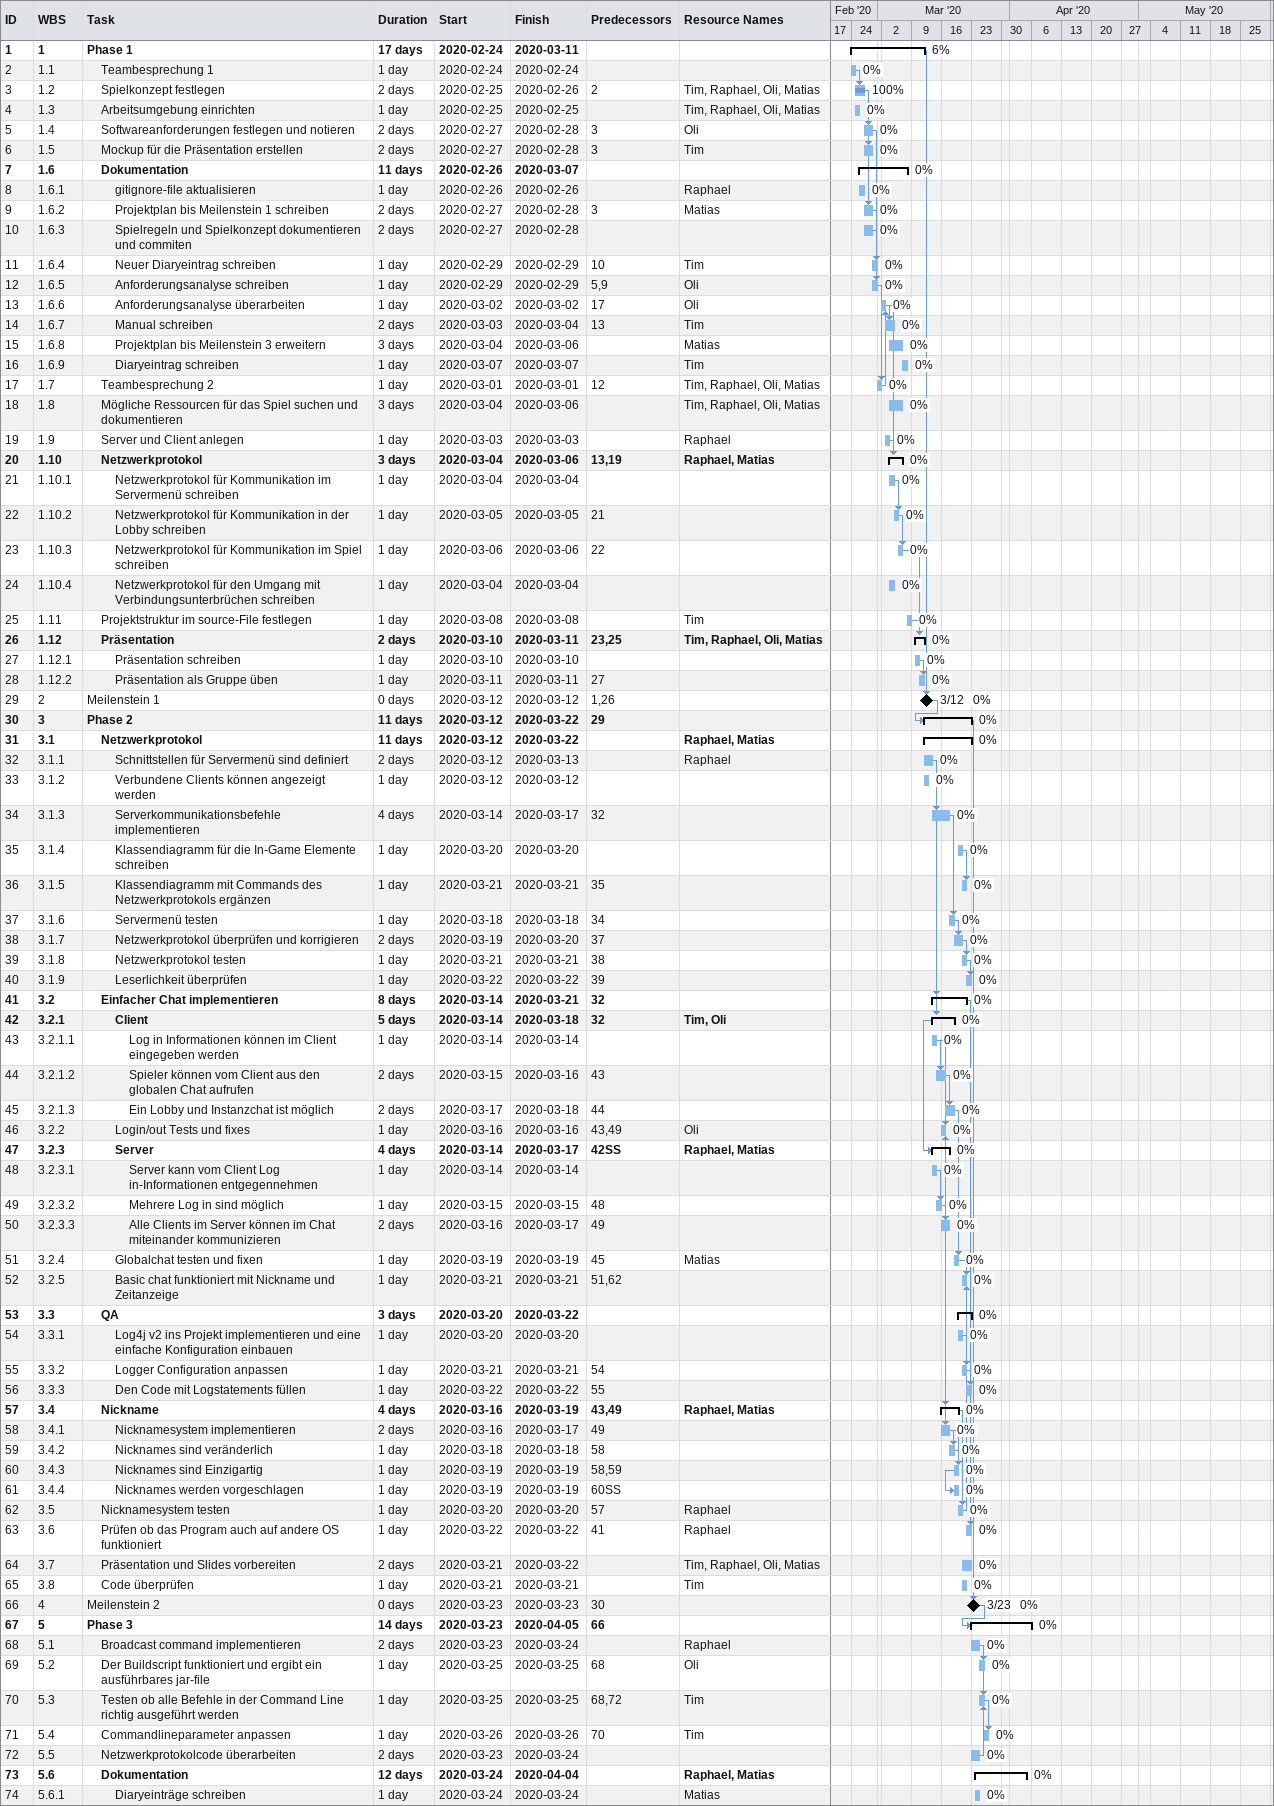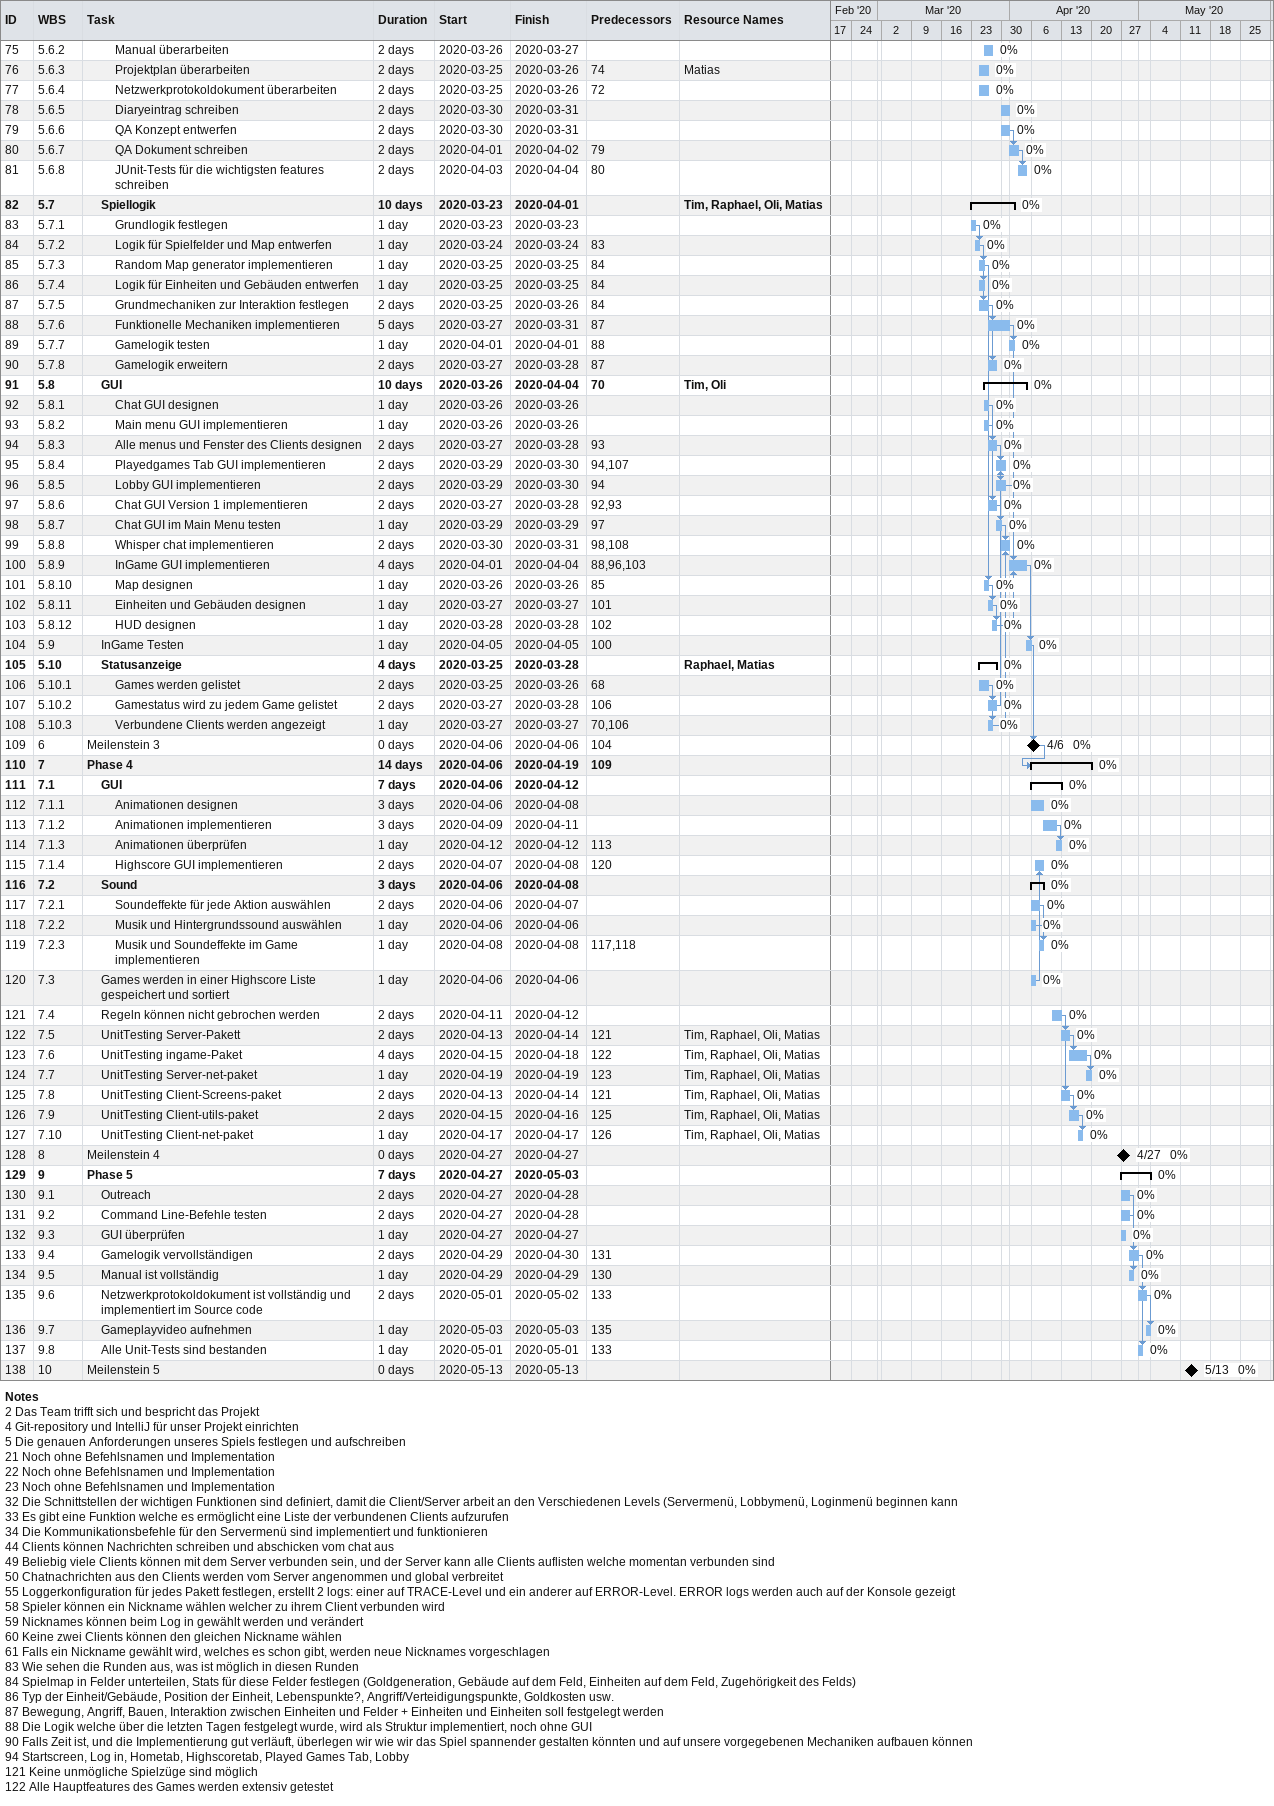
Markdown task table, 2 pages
| ID | WBS | Task | Duration | Start | Finish | Predecessors | Resources | % complete |
|---|---|---|---|---|---|---|---|---|
| 1 | 1 | **Phase 1** | 17d | 2020-02-24 | 2020-03-11 |  |  | 6 |
| 2 | 1.1 | Teambesprechung 1 | 1d | 2020-02-24 | 2020-02-24 |  |  | 0 |
| 3 | 1.2 | Spielkonzept festlegen | 2d | 2020-02-25 | 2020-02-26 | 2 | Tim, Raphael, Oli, Matias | 100 |
| 4 | 1.3 | Arbeitsumgebung einrichten | 1d | 2020-02-25 | 2020-02-25 |  | Tim, Raphael, Oli, Matias | 0 |
| 5 | 1.4 | Softwareanforderungen festlegen und notieren | 2d | 2020-02-27 | 2020-02-28 | 3 | Oli | 0 |
| 6 | 1.5 | Mockup für die Präsentation erstellen | 2d | 2020-02-27 | 2020-02-28 | 3 | Tim | 0 |
| 7 | 1.6 | **Dokumentation** | 11d | 2020-02-26 | 2020-03-07 |  |  | 0 |
| 8 | 1.6.1 | gitignore-file aktualisieren | 1d | 2020-02-26 | 2020-02-26 |  | Raphael | 0 |
| 9 | 1.6.2 | Projektplan bis Meilenstein 1 schreiben | 2d | 2020-02-27 | 2020-02-28 | 3 | Matias | 0 |
| 10 | 1.6.3 | Spielregeln und Spielkonzept dokumentieren und commiten | 2d | 2020-02-27 | 2020-02-28 |  |  | 0 |
| 11 | 1.6.4 | Neuer Diaryeintrag schreiben | 1d | 2020-02-29 | 2020-02-29 | 10 | Tim | 0 |
| 12 | 1.6.5 | Anforderungsanalyse schreiben | 1d | 2020-02-29 | 2020-02-29 | 5, 9 | Oli | 0 |
| 13 | 1.6.6 | Anforderungsanalyse überarbeiten | 1d | 2020-03-02 | 2020-03-02 | 17 | Oli | 0 |
| 14 | 1.6.7 | Manual schreiben | 2d | 2020-03-03 | 2020-03-04 | 13 | Tim | 0 |
| 15 | 1.6.8 | Projektplan bis Meilenstein 3 erweitern | 3d | 2020-03-04 | 2020-03-06 |  | Matias | 0 |
| 16 | 1.6.9 | Diaryeintrag schreiben | 1d | 2020-03-07 | 2020-03-07 |  | Tim | 0 |
| 17 | 1.7 | Teambesprechung 2 | 1d | 2020-03-01 | 2020-03-01 | 12 | Tim, Raphael, Oli, Matias | 0 |
| 18 | 1.8 | Mögliche Ressourcen für das Spiel suchen und dokumentieren | 3d | 2020-03-04 | 2020-03-06 |  | Tim, Raphael, Oli, Matias | 0 |
| 19 | 1.9 | Server und Client anlegen | 1d | 2020-03-03 | 2020-03-03 |  | Raphael | 0 |
| 20 | 1.10 | **Netzwerkprotokol** | 3d | 2020-03-04 | 2020-03-06 | 13, 19 | Raphael, Matias | 0 |
| 21 | 1.10.1 | Netzwerkprotokol für Kommunikation im Servermenü schreiben | 1d | 2020-03-04 | 2020-03-04 |  |  | 0 |
| 22 | 1.10.2 | Netzwerkprotokol für Kommunikation in der Lobby schreiben | 1d | 2020-03-05 | 2020-03-05 | 21 |  | 0 |
| 23 | 1.10.3 | Netzwerkprotokol für Kommunikation im Spiel schreiben | 1d | 2020-03-06 | 2020-03-06 | 22 |  | 0 |
| 24 | 1.10.4 | Netzwerkprotokol für den Umgang mit Verbindungsunterbrüchen schreiben | 1d | 2020-03-04 | 2020-03-04 |  |  | 0 |
| 25 | 1.11 | Projektstruktur im source-File festlegen | 1d | 2020-03-08 | 2020-03-08 |  | Tim | 0 |
| 26 | 1.12 | **Präsentation** | 2d | 2020-03-10 | 2020-03-11 | 23, 25 | Tim, Raphael, Oli, Matias | 0 |
| 27 | 1.12.1 | Präsentation schreiben | 1d | 2020-03-10 | 2020-03-10 |  |  | 0 |
| 28 | 1.12.2 | Präsentation als Gruppe üben | 1d | 2020-03-11 | 2020-03-11 | 27 |  | 0 |
| 29 | 2 | Meilenstein 1 | 0d | 2020-03-12 | 2020-03-12 | 1, 26 |  | 0 |
| 30 | 3 | **Phase 2** | 11d | 2020-03-12 | 2020-03-22 | 29 |  | 0 |
| 31 | 3.1 | **Netzwerkprotokol** | 11d | 2020-03-12 | 2020-03-22 |  | Raphael, Matias | 0 |
| 32 | 3.1.1 | Schnittstellen für Servermenü sind definiert | 2d | 2020-03-12 | 2020-03-13 |  | Raphael | 0 |
| 33 | 3.1.2 | Verbundene Clients können angezeigt werden | 1d | 2020-03-12 | 2020-03-12 |  |  | 0 |
| 34 | 3.1.3 | Serverkommunikationsbefehle implementieren | 4d | 2020-03-14 | 2020-03-17 | 32 |  | 0 |
| 35 | 3.1.4 | Klassendiagramm für die In-Game Elemente schreiben | 1d | 2020-03-20 | 2020-03-20 |  |  | 0 |
| 36 | 3.1.5 | Klassendiagramm mit Commands des Netzwerkprotokols ergänzen | 1d | 2020-03-21 | 2020-03-21 | 35 |  | 0 |
| 37 | 3.1.6 | Servermenü testen | 1d | 2020-03-18 | 2020-03-18 | 34 |  | 0 |
| 38 | 3.1.7 | Netzwerkprotokol überprüfen und korrigieren | 2d | 2020-03-19 | 2020-03-20 | 37 |  | 0 |
| 39 | 3.1.8 | Netzwerkprotokol testen | 1d | 2020-03-21 | 2020-03-21 | 38 |  | 0 |
| 40 | 3.1.9 | Leserlichkeit überprüfen | 1d | 2020-03-22 | 2020-03-22 | 39 |  | 0 |
| 41 | 3.2 | **Einfacher Chat implementieren** | 8d | 2020-03-14 | 2020-03-21 | 32 |  | 0 |
| 42 | 3.2.1 | **Client** | 5d | 2020-03-14 | 2020-03-18 | 32 | Tim, Oli | 0 |
| 43 | 3.2.1.1 | Log in Informationen können im Client eingegeben werden | 1d | 2020-03-14 | 2020-03-14 |  |  | 0 |
| 44 | 3.2.1.2 | Spieler können vom Client aus den globalen Chat aufrufen | 2d | 2020-03-15 | 2020-03-16 | 43 |  | 0 |
| 45 | 3.2.1.3 | Ein Lobby und Instanzchat ist möglich | 2d | 2020-03-17 | 2020-03-18 | 44 |  | 0 |
| 46 | 3.2.2 | Login/out Tests und fixes | 1d | 2020-03-16 | 2020-03-16 | 43, 49 | Oli | 0 |
| 47 | 3.2.3 | **Server** | 4d | 2020-03-14 | 2020-03-17 | 42SS | Raphael, Matias | 0 |
| 48 | 3.2.3.1 | Server kann vom Client Log in-Informationen entgegennehmen | 1d | 2020-03-14 | 2020-03-14 |  |  | 0 |
| 49 | 3.2.3.2 | Mehrere Log in sind möglich | 1d | 2020-03-15 | 2020-03-15 | 48 |  | 0 |
| 50 | 3.2.3.3 | Alle Clients im Server können im Chat miteinander kommunizieren | 2d | 2020-03-16 | 2020-03-17 | 49 |  | 0 |
| 51 | 3.2.4 | Globalchat testen und fixen | 1d | 2020-03-19 | 2020-03-19 | 45 | Matias | 0 |
| 52 | 3.2.5 | Basic chat funktioniert mit Nickname und Zeitanzeige | 1d | 2020-03-21 | 2020-03-21 | 51, 62 |  | 0 |
| 53 | 3.3 | **QA** | 3d | 2020-03-20 | 2020-03-22 |  |  | 0 |
| 54 | 3.3.1 | Log4j v2 ins Projekt implementieren und eine einfache Konfiguration einbauen | 1d | 2020-03-20 | 2020-03-20 |  |  | 0 |
| 55 | 3.3.2 | Logger Configuration anpassen | 1d | 2020-03-21 | 2020-03-21 | 54 |  | 0 |
| 56 | 3.3.3 | Den Code mit Logstatements füllen | 1d | 2020-03-22 | 2020-03-22 | 55 |  | 0 |
| 57 | 3.4 | **Nickname** | 4d | 2020-03-16 | 2020-03-19 | 43, 49 | Raphael, Matias | 0 |
| 58 | 3.4.1 | Nicknamesystem implementieren | 2d | 2020-03-16 | 2020-03-17 | 49 |  | 0 |
| 59 | 3.4.2 | Nicknames sind veränderlich | 1d | 2020-03-18 | 2020-03-18 | 58 |  | 0 |
| 60 | 3.4.3 | Nicknames sind Einzigartig | 1d | 2020-03-19 | 2020-03-19 | 58, 59 |  | 0 |
| 61 | 3.4.4 | Nicknames werden vorgeschlagen | 1d | 2020-03-19 | 2020-03-19 | 60SS |  | 0 |
| 62 | 3.5 | Nicknamesystem testen | 1d | 2020-03-20 | 2020-03-20 | 57 | Raphael | 0 |
| 63 | 3.6 | Prüfen ob das Program auch auf andere OS funktioniert | 1d | 2020-03-22 | 2020-03-22 | 41 | Raphael | 0 |
| 64 | 3.7 | Präsentation und Slides vorbereiten | 2d | 2020-03-21 | 2020-03-22 |  | Tim, Raphael, Oli, Matias | 0 |
| 65 | 3.8 | Code überprüfen | 1d | 2020-03-21 | 2020-03-21 |  | Tim | 0 |
| 66 | 4 | Meilenstein 2 | 0d | 2020-03-23 | 2020-03-23 | 30 |  | 0 |
| 67 | 5 | **Phase 3** | 14d | 2020-03-23 | 2020-04-05 | 66 |  | 0 |
| 68 | 5.1 | Broadcast command implementieren | 2d | 2020-03-23 | 2020-03-24 |  | Raphael | 0 |
| 69 | 5.2 | Der Buildscript funktioniert und ergibt ein ausführbares jar-file | 1d | 2020-03-25 | 2020-03-25 | 68 | Oli | 0 |
| 70 | 5.3 | Testen ob alle Befehle in der Command Line richtig ausgeführt werden | 1d | 2020-03-25 | 2020-03-25 | 68, 72 | Tim | 0 |
| 71 | 5.4 | Commandlineparameter anpassen | 1d | 2020-03-26 | 2020-03-26 | 70 | Tim | 0 |
| 72 | 5.5 | Netzwerkprotokolcode überarbeiten | 2d | 2020-03-23 | 2020-03-24 |  |  | 0 |
| 73 | 5.6 | **Dokumentation** | 12d | 2020-03-24 | 2020-04-04 |  | Raphael, Matias | 0 |
| 74 | 5.6.1 | Diaryeinträge schreiben | 1d | 2020-03-24 | 2020-03-24 |  | Matias | 0 |
| 75 | 5.6.2 | Manual überarbeiten | 2d | 2020-03-26 | 2020-03-27 |  |  | 0 |
| 76 | 5.6.3 | Projektplan überarbeiten | 2d | 2020-03-25 | 2020-03-26 | 74 | Matias | 0 |
| 77 | 5.6.4 | Netzwerkprotokoldokument überarbeiten | 2d | 2020-03-25 | 2020-03-26 | 72 |  | 0 |
| 78 | 5.6.5 | Diaryeintrag schreiben | 2d | 2020-03-30 | 2020-03-31 |  |  | 0 |
| 79 | 5.6.6 | QA Konzept entwerfen | 2d | 2020-03-30 | 2020-03-31 |  |  | 0 |
| 80 | 5.6.7 | QA Dokument schreiben | 2d | 2020-04-01 | 2020-04-02 | 79 |  | 0 |
| 81 | 5.6.8 | JUnit-Tests für die wichtigsten features schreiben | 2d | 2020-04-03 | 2020-04-04 | 80 |  | 0 |
| 82 | 5.7 | **Spiellogik** | 10d | 2020-03-23 | 2020-04-01 |  | Tim, Raphael, Oli, Matias | 0 |
| 83 | 5.7.1 | Grundlogik festlegen | 1d | 2020-03-23 | 2020-03-23 |  |  | 0 |
| 84 | 5.7.2 | Logik für Spielfelder und Map entwerfen | 1d | 2020-03-24 | 2020-03-24 | 83 |  | 0 |
| 85 | 5.7.3 | Random Map generator implementieren | 1d | 2020-03-25 | 2020-03-25 | 84 |  | 0 |
| 86 | 5.7.4 | Logik für Einheiten und Gebäuden entwerfen | 1d | 2020-03-25 | 2020-03-25 | 84 |  | 0 |
| 87 | 5.7.5 | Grundmechaniken zur Interaktion festlegen | 2d | 2020-03-25 | 2020-03-26 | 84 |  | 0 |
| 88 | 5.7.6 | Funktionelle Mechaniken implementieren | 5d | 2020-03-27 | 2020-03-31 | 87 |  | 0 |
| 89 | 5.7.7 | Gamelogik testen | 1d | 2020-04-01 | 2020-04-01 | 88 |  | 0 |
| 90 | 5.7.8 | Gamelogik erweitern | 2d | 2020-03-27 | 2020-03-28 | 87 |  | 0 |
| 91 | 5.8 | **GUI** | 10d | 2020-03-26 | 2020-04-04 | 70 | Tim, Oli | 0 |
| 92 | 5.8.1 | Chat GUI designen | 1d | 2020-03-26 | 2020-03-26 |  |  | 0 |
| 93 | 5.8.2 | Main menu GUI implementieren | 1d | 2020-03-26 | 2020-03-26 |  |  | 0 |
| 94 | 5.8.3 | Alle menus und Fenster des Clients designen | 2d | 2020-03-27 | 2020-03-28 | 93 |  | 0 |
| 95 | 5.8.4 | Playedgames Tab GUI implementieren | 2d | 2020-03-29 | 2020-03-30 | 94, 107 |  | 0 |
| 96 | 5.8.5 | Lobby GUI implementieren | 2d | 2020-03-29 | 2020-03-30 | 94 |  | 0 |
| 97 | 5.8.6 | Chat GUI Version 1 implementieren | 2d | 2020-03-27 | 2020-03-28 | 92, 93 |  | 0 |
| 98 | 5.8.7 | Chat GUI im Main Menu testen | 1d | 2020-03-29 | 2020-03-29 | 97 |  | 0 |
| 99 | 5.8.8 | Whisper chat implementieren | 2d | 2020-03-30 | 2020-03-31 | 98, 108 |  | 0 |
| 100 | 5.8.9 | InGame GUI implementieren | 4d | 2020-04-01 | 2020-04-04 | 88, 96, 103 |  | 0 |
| 101 | 5.8.10 | Map designen | 1d | 2020-03-26 | 2020-03-26 | 85 |  | 0 |
| 102 | 5.8.11 | Einheiten und Gebäuden designen | 1d | 2020-03-27 | 2020-03-27 | 101 |  | 0 |
| 103 | 5.8.12 | HUD designen | 1d | 2020-03-28 | 2020-03-28 | 102 |  | 0 |
| 104 | 5.9 | InGame Testen | 1d | 2020-04-05 | 2020-04-05 | 100 |  | 0 |
| 105 | 5.10 | **Statusanzeige** | 4d | 2020-03-25 | 2020-03-28 |  | Raphael, Matias | 0 |
| 106 | 5.10.1 | Games werden gelistet | 2d | 2020-03-25 | 2020-03-26 | 68 |  | 0 |
| 107 | 5.10.2 | Gamestatus wird zu jedem Game gelistet | 2d | 2020-03-27 | 2020-03-28 | 106 |  | 0 |
| 108 | 5.10.3 | Verbundene Clients werden angezeigt | 1d | 2020-03-27 | 2020-03-27 | 70, 106 |  | 0 |
| 109 | 6 | Meilenstein 3 | 0d | 2020-04-06 | 2020-04-06 | 104 |  | 0 |
| 110 | 7 | **Phase 4** | 14d | 2020-04-06 | 2020-04-19 | 109 |  | 0 |
| 111 | 7.1 | **GUI** | 7d | 2020-04-06 | 2020-04-12 |  |  | 0 |
| 112 | 7.1.1 | Animationen designen | 3d | 2020-04-06 | 2020-04-08 |  |  | 0 |
| 113 | 7.1.2 | Animationen implementieren | 3d | 2020-04-09 | 2020-04-11 |  |  | 0 |
| 114 | 7.1.3 | Animationen überprüfen | 1d | 2020-04-12 | 2020-04-12 | 113 |  | 0 |
| 115 | 7.1.4 | Highscore GUI implementieren | 2d | 2020-04-07 | 2020-04-08 | 120 |  | 0 |
| 116 | 7.2 | **Sound** | 3d | 2020-04-06 | 2020-04-08 |  |  | 0 |
| 117 | 7.2.1 | Soundeffekte für jede Aktion auswählen | 2d | 2020-04-06 | 2020-04-07 |  |  | 0 |
| 118 | 7.2.2 | Musik und Hintergrundssound auswählen | 1d | 2020-04-06 | 2020-04-06 |  |  | 0 |
| 119 | 7.2.3 | Musik und Soundeffekte im Game implementieren | 1d | 2020-04-08 | 2020-04-08 | 117, 118 |  | 0 |
| 120 | 7.3 | Games werden in einer Highscore Liste gespeichert und sortiert | 1d | 2020-04-06 | 2020-04-06 |  |  | 0 |
| 121 | 7.4 | Regeln können nicht gebrochen werden | 2d | 2020-04-11 | 2020-04-12 |  |  | 0 |
| 122 | 7.5 | UnitTesting Server-Pakett | 2d | 2020-04-13 | 2020-04-14 | 121 | Tim, Raphael, Oli, Matias | 0 |
| 123 | 7.6 | UnitTesting ingame-Paket | 4d | 2020-04-15 | 2020-04-18 | 122 | Tim, Raphael, Oli, Matias | 0 |
| 124 | 7.7 | UnitTesting Server-net-paket | 1d | 2020-04-19 | 2020-04-19 | 123 | Tim, Raphael, Oli, Matias | 0 |
| 125 | 7.8 | UnitTesting Client-Screens-paket | 2d | 2020-04-13 | 2020-04-14 | 121 | Tim, Raphael, Oli, Matias | 0 |
| 126 | 7.9 | UnitTesting Client-utils-paket | 2d | 2020-04-15 | 2020-04-16 | 125 | Tim, Raphael, Oli, Matias | 0 |
| 127 | 7.10 | UnitTesting Client-net-paket | 1d | 2020-04-17 | 2020-04-17 | 126 | Tim, Raphael, Oli, Matias | 0 |
| 128 | 8 | Meilenstein 4 | 0d | 2020-04-27 | 2020-04-27 |  |  | 0 |
| 129 | 9 | **Phase 5** | 7d | 2020-04-27 | 2020-05-03 |  |  | 0 |
| 130 | 9.1 | Outreach | 2d | 2020-04-27 | 2020-04-28 |  |  | 0 |
| 131 | 9.2 | Command Line-Befehle testen | 2d | 2020-04-27 | 2020-04-28 |  |  | 0 |
| 132 | 9.3 | GUI überprüfen | 1d | 2020-04-27 | 2020-04-27 |  |  | 0 |
| 133 | 9.4 | Gamelogik vervollständigen | 2d | 2020-04-29 | 2020-04-30 | 131 |  | 0 |
| 134 | 9.5 | Manual ist vollständig | 1d | 2020-04-29 | 2020-04-29 | 130 |  | 0 |
| 135 | 9.6 | Netzwerkprotokoldokument ist vollständig und implementiert im Source code | 2d | 2020-05-01 | 2020-05-02 | 133 |  | 0 |
| 136 | 9.7 | Gameplayvideo aufnehmen | 1d | 2020-05-03 | 2020-05-03 | 135 |  | 0 |
| 137 | 9.8 | Alle Unit-Tests sind bestanden | 1d | 2020-05-01 | 2020-05-01 | 133 |  | 0 |
| 138 | 10 | Meilenstein 5 | 0d | 2020-05-13 | 2020-05-13 |  |  | 0 |

Notes
- 2: Das Team trifft sich und bespricht das Projekt
- 4: Git-repository und IntelliJ für unser Projekt einrichten
- 5: Die genauen Anforderungen unseres Spiels festlegen und aufschreiben
- 21: Noch ohne Befehlsnamen und Implementation
- 22: Noch ohne Befehlsnamen und Implementation
- 23: Noch ohne Befehlsnamen und Implementation
- 32: Die Schnittstellen der wichtigen Funktionen sind definiert, damit die Client/Server arbeit an den Verschiedenen Levels (Servermenü, Lobbymenü, Loginmenü beginnen kann
- 33: Es gibt eine Funktion welche es ermöglicht eine Liste der verbundenen Clients aufzurufen
- 34: Die Kommunikationsbefehle für den Servermenü sind implementiert und funktionieren
- 44: Clients können Nachrichten schreiben und abschicken vom chat aus
- 49: Beliebig viele Clients können mit dem Server verbunden sein, und der Server kann alle Clients auflisten welche momentan verbunden sind
- 50: Chatnachrichten aus den Clients werden vom Server angenommen und global verbreitet
- 55: Loggerkonfiguration für jedes Pakett festlegen, erstellt 2 logs: einer auf TRACE-Level und ein anderer auf ERROR-Level. ERROR logs werden auch auf der Konsole gezeigt
- 58: Spieler können ein Nickname wählen welcher zu ihrem Client verbunden wird
- 59: Nicknames können beim Log in gewählt werden und verändert
- 60: Keine zwei Clients können den gleichen Nickname wählen
- 61: Falls ein Nickname gewählt wird, welches es schon gibt, werden neue Nicknames vorgeschlagen
- 83: Wie sehen die Runden aus, was ist möglich in diesen Runden
- 84: Spielmap in Felder unterteilen, Stats für diese Felder festlegen (Goldgeneration, Gebäude auf dem Feld, Einheiten auf dem Feld, Zugehörigkeit des Felds)
- 86: Typ der Einheit/Gebäude, Position der Einheit, Lebenspunkte?, Angriff/Verteidigungspunkte, Goldkosten usw.
- 87: Bewegung, Angriff, Bauen, Interaktion zwischen Einheiten und Felder + Einheiten und Einheiten soll festgelegt werden
- 88: Die Logik welche über die letzten Tagen festgelegt wurde, wird als Struktur implementiert, noch ohne GUI
- 90: Falls Zeit ist, und die Implementierung gut verläuft, überlegen wir wie wir das Spiel spannender gestalten könnten und auf unsere vorgegebenen Mechaniken aufbauen können
- 94: Startscreen, Log in, Hometab, Highscoretab, Played Games Tab, Lobby
- 121: Keine unmögliche Spielzüge sind möglich
- 122: Alle Hauptfeatures des Games werden extensiv getestet
